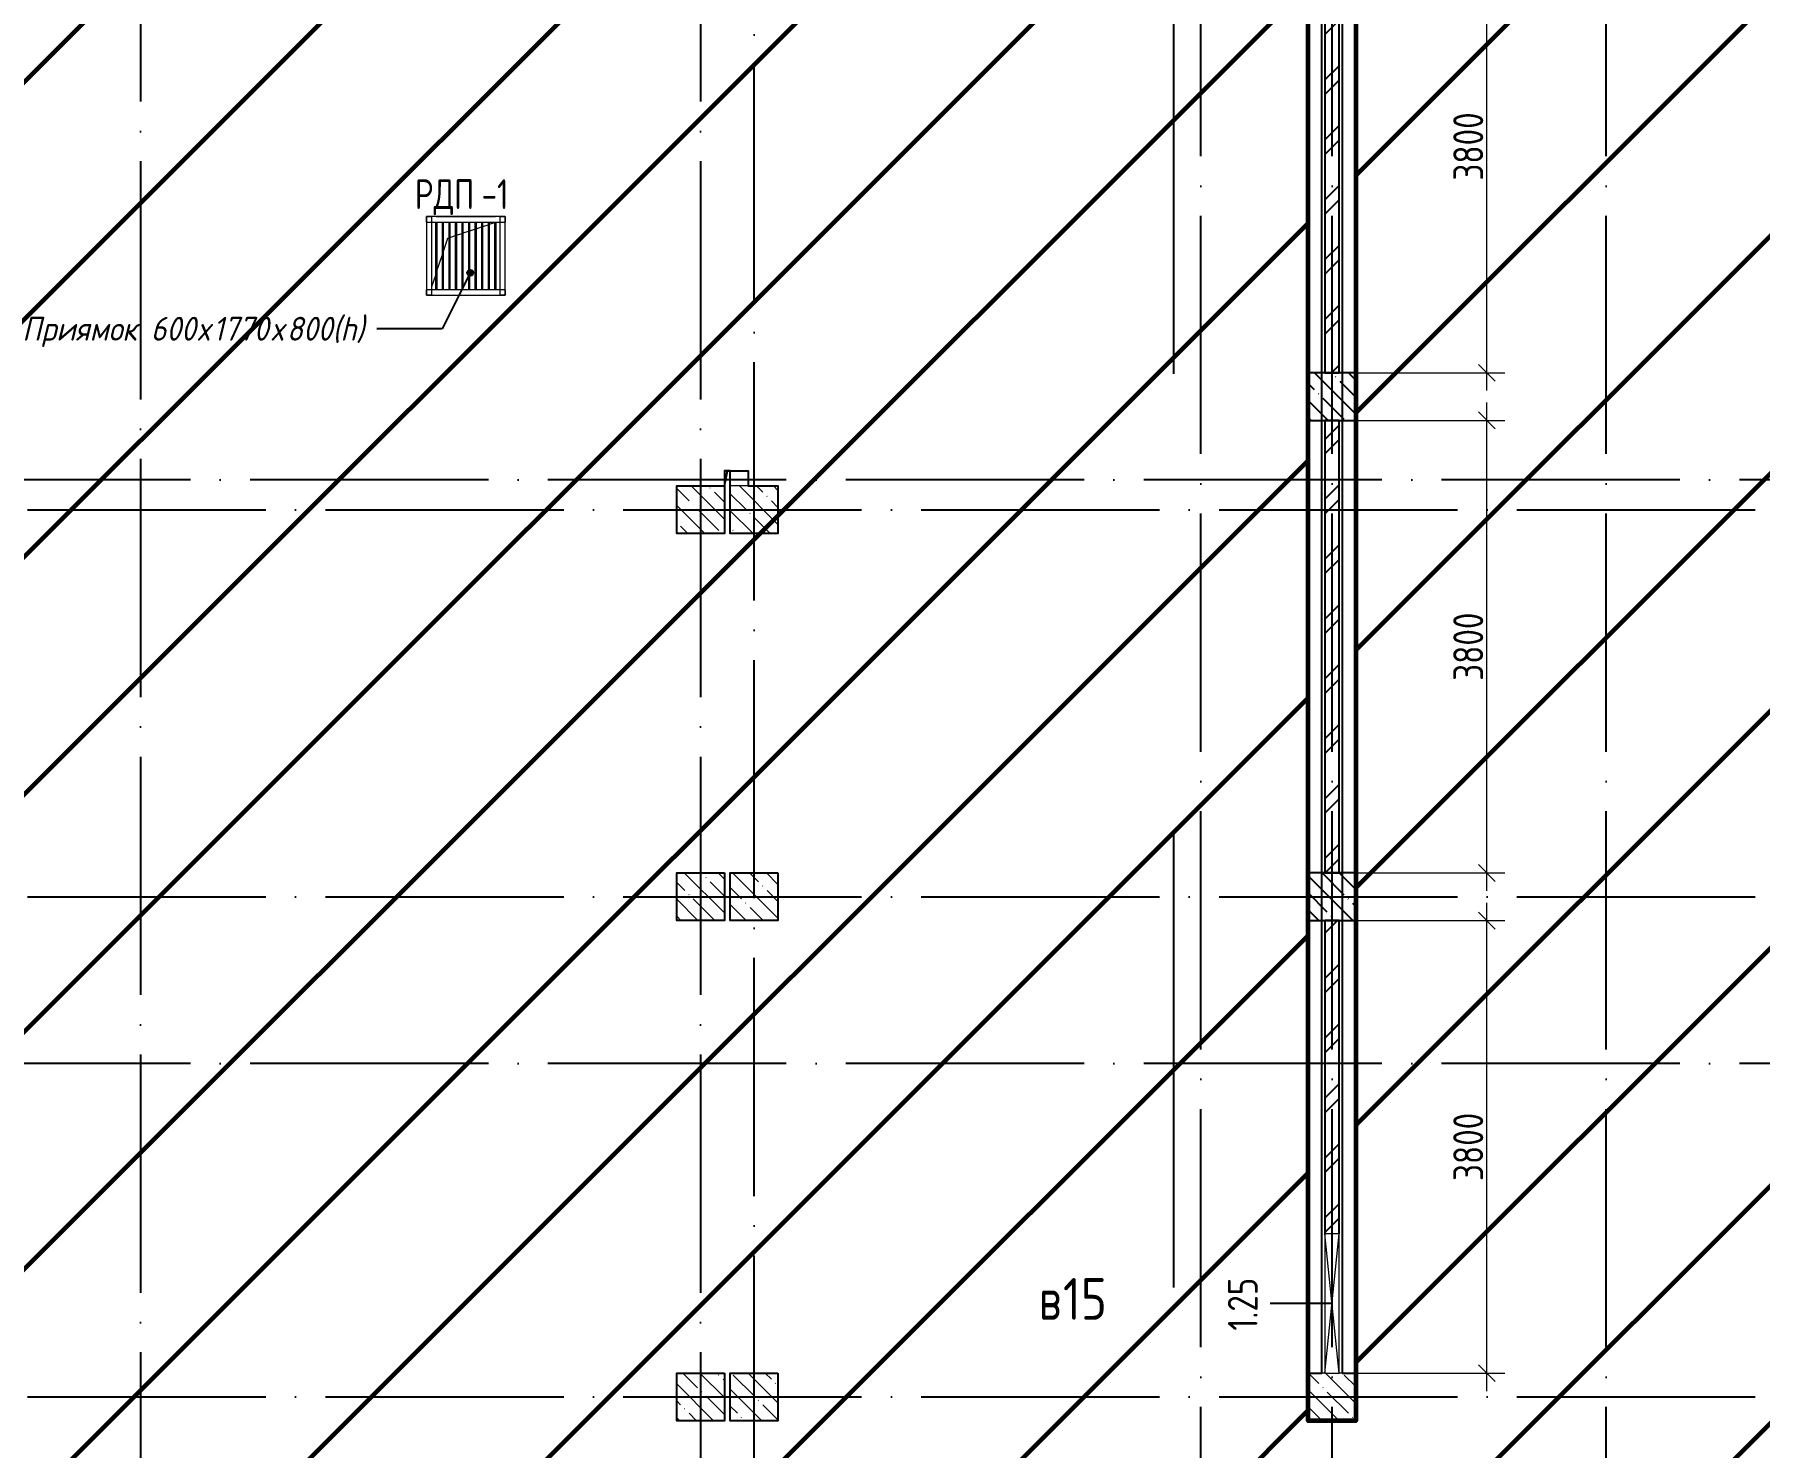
# Model space of a CAD drawing. Header units: millimetres. Extents: x -68946 to 288321, y -402657 to 324925.
# Drawn here: x 120766 to 135244, y 145098 to 156962 of the extents above; entities that cross this region are included whole.
import ezdxf

# ---------------------------------------------------------------- set-up
doc = ezdxf.new("R2010")
doc.units = ezdxf.units.MM
doc.linetypes.add('ADSK_Линия сетки', pattern=[2500, 2000, -250, 0, -250])
doc.linetypes.add('ADSK_Штриховая_ш3 п1_5', pattern=[22.5, 15, -7.5])
doc.layers.get('Defpoints').update_dxf_attribs({"color": 250})
for name, color, linetype, lineweight in [('3.4) ПТ-5         4 вып', 150, 'Continuous', 60), ('A-ANNO-DIMS', 250, 'Continuous', 9), ('A-AREA-BNDY', 7, 'Continuous', 5), ('A-DETL-GENF', 250, 'Continuous', 9), ('A-DETL-GENF-1', 250, 'Continuous', 5), ('A-GENM', 7, 'Continuous', 9), ('A-GENM-1', 250, 'Continuous', 5), ('A-GENM-2', 250, 'Continuous', 5), ('A-GENM-IDEN', 250, 'Continuous', 9), ('A-GLAZ-IDEN', 7, 'Continuous', 9), ('A-WALL-1', 250, 'Continuous', 50), ('G-ANNO-SYMB-3', 250, 'Continuous', 9), ('G-ANNO-TEXT', 250, 'Continuous', 9), ('I-WALL-1', 250, 'Continuous', 5), ('S-COLS-1', 250, 'Continuous', 5), ('S-COLS-2', 250, 'Continuous', 5), ('S-FNDN', 7, 'Continuous', 9), ('Оси-1', 250, 'ADSK_Линия сетки', 9)]:
    doc.layers.add(name, color=color, linetype=linetype, lineweight=lineweight)
doc.layers.add('A-AREA-1', color=4, linetype='ADSK_Штриховая_ш3 п1_5', lineweight=25, true_color=0x00ffff)
doc.layers.add('A-GLAZ-1', color=7, linetype='Continuous', lineweight=5, true_color=0x7f7f7f)
doc.styles.add('GOST Common_1', font='', dxfattribs={"width": 0.9, "height": 250})
doc.styles.add('GOST Common_2', font='', dxfattribs={"width": 0.8, "height": 350})
doc.styles.add('ISOCPEUR_I', font='isocpeui.ttf', dxfattribs={"width": 0.9, "height": 12.5})
doc.styles.add('ISOCPEUR_I_1', font='ГОСТ тип А.ttf', dxfattribs={"height": 2500})
doc.styles.add('А3', font='ГОСТ тип А.ttf')
doc.styles.get('GOST Common_1').set_extended_font_data('GOST Common')
doc.styles.get('GOST Common_2').set_extended_font_data('GOST Common')
doc.dimstyles.new('ADSK_Основной_2_5_мм', dxfattribs={"dimscale": 304.8, "dimtxt": 0.824897, "dimasz": 0.463911, "dimexe": 0.492126, "dimexo": 0.001615, "dimgap": 0.098425, "dimtad": 1, "dimdec": 0, "dimlfac": 304.8, "dimdsep": 46, "dimtxsty": 'GOST Common_1', "dimblk1": 'OBLIQUE', "dimblk2": 'OBLIQUE', "dimsah": 1, "dimcen": 0.09, "dimdle": 0.492126, "dimazin": 0, "dimtfac": 1, "dimtdec": 4, "dimtix": 1, "dimtmove": 0, "dimatfit": 3, "dimfxl": 1, "dimtvp": 1, "dimtolj": 1, "dimtzin": 0, "dimlwd": 9, "dimlwe": 9, "dimarcsym": 2})
pattern_1 = [(135, (12755.58, 117197.27), (-142.5612, -142.5612), []), (135, (12898.14, 117197.27), (-142.5612, -142.5612), [252.016, -50.403, 3.353, -47.05])]
pattern_2 = [(45, (12755.58, 117197.27), (-251.4472, 251.4472), []), (45, (12755.58, 117578.27), (-251.4472, 251.4472), [])]

# ---------------------------------------------------------------- blocks, each defined once
blk = doc.blocks.new('BSC_Колонна _Прямоугольная - 400x400-V10-АР1_Маркировочный план подвала_ Блок 2_ 3')
at = {"layer": 'S-COLS-1'}
h = blk.add_hatch(dxfattribs=at)
h.set_pattern_fill('FP_20', color=256, style=0, pattern_type=2)
h.set_pattern_definition([(135, (-118900, -28325), (-142.5612, -142.5612), []), (135, (-118757.44, -28325), (-142.5612, -142.5612), [252.016, -50.403, 3.353, -47.05])])
h.paths.add_polyline_path([(60, -200), (200, -200), (200, 200), (-200, 200), (-200, -200), (-60, -200)])
at = {"layer": 'S-COLS-2'}
for p, q in [((-60, 200), (-200, 200)), ((-200, 200), (-200, -200)), ((200, 200), (60, 200)), ((200, -200), (200, 200)), ((-200, -200), (200, -200))]:
    blk.add_line(p, q, dxfattribs=at)
blk = doc.blocks.new('BSC_Колонна _Прямоугольная - 400x400-V47-АР1_Маркировочный план подвала_ Блок 2_ 3')
at = {"layer": 'S-COLS-1'}
h = blk.add_hatch(dxfattribs=at)
h.set_pattern_fill('FP_57', color=256, style=0, pattern_type=2)
h.set_pattern_definition([(135, (-114050, -35775), (-142.5612, -142.5612), []), (135, (-113907.44, -35775), (-142.5612, -142.5612), [252.016, -50.403, 3.353, -47.05])])
h.paths.add_polyline_path([(200, -200), (200, 200), (-200, 200), (-200, -200)])
at = {"layer": 'S-COLS-2'}
for p, q in [((200, 200), (-200, 200)), ((-200, 200), (-200, -200)), ((200, -200), (200, 200)), ((-200, -200), (200, -200))]:
    blk.add_line(p, q, dxfattribs=at)
blk = doc.blocks.new('BSC_Колонна _Прямоугольная - 400x400-V52-АР1_Маркировочный план подвала_ Блок 2_ 3')
at = {"layer": 'S-COLS-1'}
h = blk.add_hatch(dxfattribs=at)
h.set_pattern_fill('FP_62', color=256, style=0, pattern_type=2)
h.set_pattern_definition([(135, (-114050, -28325), (-142.5612, -142.5612), []), (135, (-113907.44, -28325), (-142.5612, -142.5612), [252.016, -50.403, 3.353, -47.05])])
h.paths.add_polyline_path([(200, -200), (200, 200), (-200, 200), (-200, -200)])
at = {"layer": 'S-COLS-2'}
for p, q in [((200, 200), (-200, 200)), ((-200, 200), (-200, -200)), ((200, -200), (200, 200)), ((-200, -200), (200, -200))]:
    blk.add_line(p, q, dxfattribs=at)
blk = doc.blocks.new('BSC_Колонна _Прямоугольная - 400x400-V53-АР1_Маркировочный план подвала_ Блок 2_ 3')
at = {"layer": 'S-COLS-1'}
h = blk.add_hatch(dxfattribs=at)
h.set_pattern_fill('FP_63', color=256, style=0, pattern_type=2)
h.set_pattern_definition([(135, (-114050, -32525), (-142.5612, -142.5612), []), (135, (-113907.44, -32525), (-142.5612, -142.5612), [252.016, -50.403, 3.353, -47.05])])
h.paths.add_polyline_path([(200, -200), (200, 200), (-200, 200), (-200, -200)])
at = {"layer": 'S-COLS-2'}
for p, q in [((200, 200), (-200, 200)), ((-200, 200), (-200, -200)), ((200, -200), (200, 200)), ((-200, -200), (200, -200))]:
    blk.add_line(p, q, dxfattribs=at)
blk = doc.blocks.new('BSC_Колонна _Прямоугольная - 400x400-V62-АР1_Маркировочный план подвала_ Блок 2_ 3')
at = {"layer": 'S-COLS-1'}
h = blk.add_hatch(dxfattribs=at)
h.set_pattern_fill('FP_72', color=256, style=0, pattern_type=2)
h.set_pattern_definition([(135, (-113600, -35775), (-142.5612, -142.5612), []), (135, (-113457.44, -35775), (-142.5612, -142.5612), [252.016, -50.403, 3.353, -47.05])])
h.paths.add_polyline_path([(200, -200), (200, 200), (-200, 200), (-200, -200)])
at = {"layer": 'S-COLS-2'}
for p, q in [((200, 200), (-200, 200)), ((-200, 200), (-200, -200)), ((200, -200), (200, 200)), ((-200, -200), (200, -200))]:
    blk.add_line(p, q, dxfattribs=at)
blk = doc.blocks.new('BSC_Колонна _Прямоугольная - 400x400-V65-АР1_Маркировочный план подвала_ Блок 2_ 3')
at = {"layer": 'S-COLS-1'}
h = blk.add_hatch(dxfattribs=at)
h.set_pattern_fill('FP_75', color=256, style=0, pattern_type=2)
h.set_pattern_definition([(135, (-113600, -32525), (-142.5612, -142.5612), []), (135, (-113457.44, -32525), (-142.5612, -142.5612), [252.016, -50.403, 3.353, -47.05])])
h.paths.add_polyline_path([(200, -200), (200, 200), (-200, 200), (-200, -200)])
at = {"layer": 'S-COLS-2'}
for p, q in [((200, 200), (-200, 200)), ((-200, 200), (-200, -200)), ((200, -200), (200, 200)), ((-200, -200), (200, -200))]:
    blk.add_line(p, q, dxfattribs=at)
blk = doc.blocks.new('BSC_Колонна _Прямоугольная - 400x400-V76-АР1_Маркировочный план подвала_ Блок 2_ 3')
at = {"layer": 'S-COLS-1'}
h = blk.add_hatch(dxfattribs=at)
h.set_pattern_fill('FP_86', color=256, style=0, pattern_type=2)
h.set_pattern_definition([(135, (-113600, -28325), (-142.5612, -142.5612), []), (135, (-113457.44, -28325), (-142.5612, -142.5612), [252.016, -50.403, 3.353, -47.05])])
h.paths.add_polyline_path([(200, -200), (200, 200), (-200, 200), (-200, -200)])
at = {"layer": 'S-COLS-2'}
for p, q in [((200, 200), (-200, 200)), ((-200, 200), (-200, -200)), ((200, -200), (200, 200)), ((-200, -200), (200, -200))]:
    blk.add_line(p, q, dxfattribs=at)
blk = doc.blocks.new('_Wn_-As_OpeningMEP_wall__Rectangular - _Wn_-As_OpeningMEP_wall__Rectangular-32777161-АР1_Маркировочный план подвала_ Блок 2_ 3')
at = {"layer": 'A-DETL-GENF'}
for p, q in [((585, 60), (-585, 60)), ((-585, 60), (-585, -60)), ((585, -60), (585, 60)), ((-585, -60), (585, -60))]:
    blk.add_line(p, q, dxfattribs=at)
at = {"layer": 'A-DETL-GENF-1'}
for p, q in [((585, -60), (-585, 60)), ((585, 60), (-585, -60)), ((-585, 60), (-585, -60)), ((585, -60), (585, 60))]:
    blk.add_line(p, q, dxfattribs=at)
blk = doc.blocks.new('Ом_Перемычка из уголков - B2-14-32788994-АР1_Маркировочный план подвала_ Блок 2_ 3')
at = {"layer": 'A-GENM-2'}
blk.add_line((710, 0), (960, 0), dxfattribs=at)
blk = doc.blocks.new('230_Приямок стенки вертикально _Фунд_Плита_ - 230_Приямок стенки вертикально _Фунд_Плита_-32143332-АР1_Маркировочный план подвала_ Блок 2_ 3')
at = {"layer": 'S-FNDN'}
for p, q in [((-186, 41), (-150, 150)), ((-150, 150), (-143, 152)), ((-132, 156), (-88, 171)), ((-77, 174), (-33, 189)), ((-22, 193), (22, 207)), ((33, 211), (77, 226)), ((88, 229), (132, 244)), ((143, 248), (187, 262)), ((198, 266), (242, 281)), ((253, 284), (255, 285)), ((-242, -125), (-198, 5)), ((-285, -255), (-253, -160))]:
    blk.add_line(p, q, dxfattribs=at)
blk = doc.blocks.new('Решетка металлическая РМ-1 _подвал_ - Решетка металлическая РМ-1 _подвал_-33342411-АР1_Маркировочный план подвала_ Блок 2_ 3')
at = {"layer": 'A-GENM'}
for p, q in [((0, 615), (0, 660)), ((660, 660), (0, 660)), ((0, 660), (45, 660)), ((0, 660), (0, 0)), ((0, 615), (660, 615)), ((45, 0), (45, 660)), ((76.5, 615), (76.5, 45)), ((88.5, 45), (88.5, 615)), ((131.5, 615), (131.5, 45)), ((143.5, 45), (143.5, 615)), ((186.5, 615), (186.5, 45)), ((198.5, 45), (198.5, 615)), ((241.5, 615), (241.5, 45)), ((253.5, 45), (253.5, 615)), ((296.5, 615), (296.5, 45)), ((308.5, 45), (308.5, 615)), ((351.5, 615), (351.5, 45)), ((363.5, 45), (363.5, 615)), ((406.5, 615), (406.5, 45)), ((418.5, 45), (418.5, 615)), ((461.5, 615), (461.5, 45)), ((473.5, 45), (473.5, 615)), ((516.5, 615), (516.5, 45)), ((528.5, 45), (528.5, 615)), ((571.5, 615), (571.5, 45)), ((583.5, 45), (583.5, 615)), ((615, 660), (660, 660)), ((615, 660), (615, 0)), ((660, 660), (660, 615)), ((660, 0), (660, 660)), ((0, 0), (0, 45)), ((660, 45), (0, 45)), ((0, 0), (660, 0)), ((45, 0), (0, 0)), ((660, 0), (615, 0)), ((660, 45), (660, 0))]:
    blk.add_line(p, q, dxfattribs=at)
blk = doc.blocks.new('_Oblique')
at = {"color": 0, "linetype": 'ByBlock', "lineweight": -2}
blk.add_line((-0.5, -0.5), (0.5, 0.5), dxfattribs=at)
blk = doc.blocks.new('*D5532')
at = {"layer": 'A-ANNO-DIMS', "color": 0, "lineweight": 9, "transparency": 16777216}
for p, q in [((132955, 153972), (132955, 158072)), ((131856, 157922), (133105, 157922)), ((131856, 154122), (133105, 154122))]:
    blk.add_line(p, q, dxfattribs=at)
at = {"layer": 'Defpoints', "color": 0, "transparency": 16777216}
for p in [(131856, 157922), (132955, 157922), (131856, 154122)]:
    blk.add_point(p, dxfattribs=at)
at = {"layer": 'A-ANNO-DIMS', "color": 0, "lineweight": 9, "transparency": 16777216, "xscale": 141.4, "yscale": 141.4, "zscale": 141.4}
for p, rotation in [((132955, 157922), 90), ((132955, 154122), 270)]:
    blk.add_blockref('_Oblique', p, dxfattribs=dict(at, rotation=rotation))
at = {"layer": 'A-ANNO-DIMS', "color": 0, "lineweight": 25, "transparency": 16777216, "insert": (132799, 156022), "char_height": 251.4, "width": 756.84, "attachment_point": 5, "rotation": 90, "style": 'А3'}
blk.add_mtext('\\A1;3800', dxfattribs=at)
blk = doc.blocks.new('*D5533')
at = {"layer": 'A-ANNO-DIMS', "color": 0, "lineweight": 9, "transparency": 16777216}
for p, q in [((132955, 149772), (132955, 153872)), ((131856, 153722), (133105, 153722)), ((131856, 149922), (133105, 149922))]:
    blk.add_line(p, q, dxfattribs=at)
at = {"layer": 'Defpoints', "color": 0, "transparency": 16777216}
for p in [(131856, 153722), (132955, 153722), (131856, 149922)]:
    blk.add_point(p, dxfattribs=at)
at = {"layer": 'A-ANNO-DIMS', "color": 0, "lineweight": 9, "transparency": 16777216, "xscale": 141.4, "yscale": 141.4, "zscale": 141.4}
for p, rotation in [((132955, 153722), 90), ((132955, 149922), 270)]:
    blk.add_blockref('_Oblique', p, dxfattribs=dict(at, rotation=rotation))
at = {"layer": 'A-ANNO-DIMS', "color": 0, "lineweight": 25, "transparency": 16777216, "insert": (132799, 151822), "char_height": 251.4, "width": 756.84, "attachment_point": 5, "rotation": 90, "style": 'А3'}
blk.add_mtext('\\A1;3800', dxfattribs=at)
blk = doc.blocks.new('*D5534')
at = {"layer": 'A-ANNO-DIMS', "color": 0, "lineweight": 9, "transparency": 16777216}
for p, q in [((132955, 145572), (132955, 149672)), ((131856, 149522), (133105, 149522)), ((131856, 145722), (133105, 145722))]:
    blk.add_line(p, q, dxfattribs=at)
at = {"layer": 'Defpoints', "color": 0, "transparency": 16777216}
for p in [(131856, 149522), (132955, 149522), (131856, 145722)]:
    blk.add_point(p, dxfattribs=at)
at = {"layer": 'A-ANNO-DIMS', "color": 0, "lineweight": 9, "transparency": 16777216, "xscale": 141.4, "yscale": 141.4, "zscale": 141.4}
for p, rotation in [((132955, 149522), 90), ((132955, 145722), 270)]:
    blk.add_blockref('_Oblique', p, dxfattribs=dict(at, rotation=rotation))
at = {"layer": 'A-ANNO-DIMS', "color": 0, "lineweight": 25, "transparency": 16777216, "insert": (132799, 147622), "char_height": 251.4, "width": 756.84, "attachment_point": 5, "rotation": 90, "style": 'А3'}
blk.add_mtext('\\A1;3800', dxfattribs=at)
blk = doc.blocks.new('ADSK_Марка_Перемычка - Экземпляр_ADSK_Позиция-34100395-АР1_Маркировочный план подвала_ Блок 2_ 3')
at = {"layer": 'A-GENM-IDEN'}
blk.add_line((-2.5, 0), (2.5, 0), dxfattribs=at)

msp = doc.modelspace()

# ---------------------------------------------------------------- hatches: boundary and pattern name
at = {"layer": '3.4) ПТ-5         4 вып'}
h = msp.add_hatch(dxfattribs=at)
h.set_pattern_fill('ANSI31', color=256, scale=444)
h.paths.add_polyline_path([(165505.5794, 175922.2725), (153204.5565, 175922.2725), (153204.5565, 167092.2731), (149255.5794, 167092.2731), (149255.5784, 175522.2725), (135005.5883, 175522.2725), (135005.5883, 173822.2731), (130555.579, 173822.2731), (130555.579, 175522.2731), (121455.5793, 175522.2731), (121455.5793, 175716.2262), (106155.5788, 175716.2262), (106155.5788, 166612.2956), (110205.5784, 166612.2956), (110205.5784, 156972.2956), (113915.5784, 156952.2731), (113915.5784, 153345.7592), (117855.579, 153345.7592), (117855.579, 136622.2725), (127015.579, 136622.2725), (127015.579, 133327.2725), (128505.579, 133322.2725), (128505.579, 127472.2731), (133700.8917, 127472.2731), (133700.8917, 142722.2735), (146655.5784, 142722.2735), (146655.5784, 139012.2735), (149375.5784, 139012.2735), (149375.5784, 130197.2725), (153220.5784, 130197.2725), (153220.5784, 117287.2731), (157805.5794, 117272.2731), (157805.5784, 128892.2731), (165505.5794, 128892.2731)])
h.paths.add_polyline_path([(131455.5794, 162522.2404), (131855.5794, 162522.2404), (131855.5794, 145322.2729), (131455.5794, 145322.2729)], flags=16)
h.paths.add_polyline_path([(137205.5784, 162322.241), (137205.5784, 162522.2404), (153005.5784, 162522.2404), (153005.5784, 162522.241), (153205.5784, 162522.241), (153205.5784, 145322.2725), (153005.5784, 145322.2725), (153005.5784, 150522.2404), (149255.5794, 150522.2404), (149255.5794, 150722.2404), (153005.5784, 150722.2404), (153005.5784, 154752.4235), (149255.5784, 154752.4235), (149255.5784, 154952.4235), (153005.5784, 154952.4235), (153005.5784, 159702.2731), (149055.5784, 159702.2731), (149055.5784, 159902.2731), (153005.5784, 159902.2731), (153005.5784, 162322.241)], flags=16)
h.paths.add_polyline_path([(136905.5789, 145522.2729), (149255.5784, 145522.2729), (149255.5784, 147472.2729), (152482.3145, 147472.2729), (152482.3145, 145322.2725), (149255.5784, 145322.2725), (136905.5789, 145322.2725)], flags=16)
h.paths.add_polyline_path([(149255.5784, 140862.2725), (153005.5774, 140862.2725), (153005.5774, 140662.2725), (149255.5784, 140662.2725)], flags=16)
h.paths.add_polyline_path([(157805.5794, 171022.3919), (158005.5794, 171022.3919), (158005.5794, 157922.2725), (157805.5794, 157922.2725)], flags=16)
at = {"layer": 'G-ANNO-TEXT', "lineweight": 25}
h = msp.add_hatch(color=256, dxfattribs=at)
edge = h.paths.add_edge_path()
edge.add_arc((124422.6399, 154960.5413), 25, 0, 360)
at = {"layer": 'I-WALL-1', "lineweight": 25}
h = msp.add_hatch(dxfattribs=at)
h.set_pattern_fill('FP_2', color=256, style=0, pattern_type=2)
h.set_pattern_definition(pattern_2)
h.paths.add_polyline_path([(131595.9131, 154122.2082), (131715.9131, 154122.2082), (131715.9131, 157242.2082), (131595.9131, 157242.2082), (131595.9131, 154563.7146)])
h.paths.add_polyline_path([(131595.9131, 157772.2082), (131715.9131, 157772.2082), (131715.9131, 157922.2082), (131595.9131, 157922.2082)])
h = msp.add_hatch(dxfattribs=at)
h.set_pattern_fill('FP_2', color=256, style=0, pattern_type=2)
h.set_pattern_definition(pattern_2)
h.paths.add_polyline_path([(131715.9131, 149922.2729), (131715.9131, 153722.2082), (131595.9131, 153722.2082), (131595.9131, 149922.2729)])
h = msp.add_hatch(dxfattribs=at)
h.set_pattern_fill('FP_2', color=256, style=0, pattern_type=2)
h.set_pattern_definition(pattern_2)
h.paths.add_polyline_path([(131715.9131, 146892.2729), (131715.9131, 149522.2729), (131595.9131, 149522.2729), (131595.9131, 146892.2729)])
at = {"layer": 'S-COLS-1', "lineweight": 25}
h = msp.add_hatch(dxfattribs=at)
h.set_pattern_fill('FP_1', color=256, style=0, pattern_type=2)
h.set_pattern_definition(pattern_1)
h.paths.add_polyline_path([(131855.5794, 153722.2082), (131855.5794, 154122.2082), (131455.5794, 154122.2082), (131455.5794, 153722.2082)])
h = msp.add_hatch(dxfattribs=at)
h.set_pattern_fill('FP_1', color=256, style=0, pattern_type=2)
h.set_pattern_definition(pattern_1)
h.paths.add_polyline_path([(131455.5794, 149522.2729), (131855.5794, 149522.2729), (131855.5794, 149922.2729), (131455.5794, 149922.2729)])

# ---------------------------------------------------------------- linework, layer by layer
at = {"layer": '3.4) ПТ-5         4 вып'}
msp.add_lwpolyline([(131455.5794, 162522.2404), (131855.5794, 162522.2404), (131855.5794, 145322.2729), (131455.5794, 145322.2729)], close=True, dxfattribs=at)
at = {"layer": 'A-AREA-1', "lineweight": 25}
msp.add_line((126580.5784, 153297.272), (126755.5784, 153297.272), dxfattribs=at)
at = {"layer": 'A-AREA-BNDY', "lineweight": 25, "flags": 128}
for points in [[(131740.9131, 145722.2729), (131855.5794, 145722.2729), (131855.5794, 145322.2729), (131455.5794, 145322.2729), (131455.5794, 145722.2729), (131570.9131, 145722.2729), (131570.9131, 162117.241), (131740.9131, 162117.241)], [(126555.579, 153172.2725), (126580.5784, 153297.272), (126605.579, 153297.272), (126755.5784, 153297.272), (126755.5784, 153172.2725), (127005.579, 153172.2725), (127005.579, 152772.2725), (126605.579, 152772.2725), (126605.579, 153297.272), (126555.579, 153297.272), (126555.579, 152772.2725), (126155.579, 152772.2725), (126155.579, 153172.2725)], [(126555.579, 149922.2729), (126555.579, 149522.2729), (126155.579, 149522.2729), (126155.579, 149922.2729)], [(127005.579, 149922.2729), (127005.579, 149522.2729), (126605.579, 149522.2729), (126605.579, 149922.2729)], [(126555.579, 145722.2729), (126555.579, 145322.2729), (126155.579, 145322.2729), (126155.579, 145722.2729)], [(127005.579, 145722.2729), (127005.579, 145322.2729), (126605.579, 145322.2729), (126605.579, 145722.2729)]]:
    msp.add_lwpolyline(points, close=True, dxfattribs=at)
at = {"layer": 'A-GLAZ-IDEN', "lineweight": 25}
msp.add_line((131655.9131, 146307.2729), (131137.6918, 146307.2729), dxfattribs=at)
at = {"layer": 'A-WALL-1', "lineweight": 25}
for p, q in [((131595.9131, 157242.2082), (131595.9131, 154122.2082)), ((131715.9131, 154122.2082), (131715.9131, 157242.2082)), ((131595.9131, 154122.2082), (131715.9131, 154122.2082)), ((131595.9131, 153722.2082), (131595.9131, 149922.2729)), ((131715.9131, 153722.2082), (131595.9131, 153722.2082)), ((131715.9131, 149922.2729), (131715.9131, 153722.2082)), ((131595.9131, 149922.2729), (131715.9131, 149922.2729)), ((131595.9131, 149522.2729), (131595.9131, 146892.2729)), ((131715.9131, 149522.2729), (131595.9131, 149522.2729)), ((131715.9131, 146892.2729), (131715.9131, 149522.2729))]:
    msp.add_line(p, q, dxfattribs=at)
at = {"layer": 'G-ANNO-SYMB-3', "lineweight": 25}
for p, q in [((130325.4146, 157948.6933), (130325.4146, 154113.2994)), ((130325.4146, 150277.9055), (130325.4146, 146442.5116))]:
    msp.add_line(p, q, dxfattribs=at)
at = {"layer": 'G-ANNO-TEXT', "lineweight": 25}
for p, q in [((124422.6399, 154960.5413), (124187.6756, 154491.6613)), ((123639.305, 154491.6613), (123639.2922, 154491.6613)), ((124187.6756, 154491.6613), (123639.305, 154491.6613))]:
    msp.add_line(p, q, dxfattribs=at)
msp.add_circle((124422.6399, 154960.5413), 25, dxfattribs=at)
at = {"layer": 'S-COLS-2', "lineweight": 25}
for p, q in [((131855.5794, 154122.2082), (131455.5794, 154122.2082)), ((131455.5794, 154122.2082), (131455.5794, 153722.2082)), ((131855.5794, 153722.2082), (131855.5794, 154122.2082)), ((131455.5794, 153722.2082), (131855.5794, 153722.2082)), ((131855.5794, 149922.2729), (131455.5794, 149922.2729)), ((131455.5794, 149922.2729), (131455.5794, 149522.2729)), ((131855.5794, 149522.2729), (131855.5794, 149922.2729)), ((131455.5794, 149522.2729), (131855.5794, 149522.2729))]:
    msp.add_line(p, q, dxfattribs=at)
at = {"layer": 'Оси-1', "lineweight": 25}
for p, q in [((121655.5793, 178399.2771), (121655.5793, 113438.4326)), ((126355.579, 178399.2771), (126355.579, 113438.4326)), ((130555.579, 113438.4326), (130555.579, 178399.2771)), ((131655.5794, 113438.4326), (131655.5794, 178399.2771)), ((133955.5794, 113438.4326), (133955.5794, 178399.2771)), ((126805.579, 114708.4326), (126805.579, 177129.2771)), ((169576.458, 153222.4235), (112075.5784, 153222.4235)), ((78205.6799, 152972.2725), (168306.458, 152972.2725)), ((78205.6799, 149722.2729), (169576.458, 149722.2729)), ((169576.458, 148322.3919), (112075.5784, 148322.3919)), ((78205.6799, 145522.2729), (169576.458, 145522.2729))]:
    msp.add_line(p, q, dxfattribs=at)

# ---------------------------------------------------------------- block references
at = {"layer": 'A-GENM', "lineweight": 25}
msp.add_blockref('Решетка металлическая РМ-1 _подвал_ - Решетка металлическая РМ-1 _подвал_-33342411-АР1_Маркировочный план подвала_ Блок 2_ 3', (124055.6243, 154772.6453), dxfattribs=at)
at = {"layer": 'A-GENM-1', "lineweight": 25, "rotation": 89.9999999999999}
msp.add_blockref('Ом_Перемычка из уголков - B2-14-32788994-АР1_Маркировочный план подвала_ Блок 2_ 3', (131655.9131, 146182.2729), dxfattribs=at)
at = {"layer": 'A-GENM-IDEN', "lineweight": 25, "xscale": 99.99999999999993, "yscale": 99.99999999999993, "zscale": 99.99999999999993}
msp.add_blockref('ADSK_Марка_Перемычка - Экземпляр_ADSK_Позиция-34100395-АР1_Маркировочный план подвала_ Блок 2_ 3', (124385.6243, 155433.0757), dxfattribs=at)
at = {"layer": 'A-GLAZ-1', "lineweight": 25, "rotation": 269.9999999999999}
msp.add_blockref('_Wn_-As_OpeningMEP_wall__Rectangular - _Wn_-As_OpeningMEP_wall__Rectangular-32777161-АР1_Маркировочный план подвала_ Блок 2_ 3', (131655.9131, 146307.2729), dxfattribs=at)
at = {"layer": 'S-COLS-2', "lineweight": 25}
for name, p in [('BSC_Колонна _Прямоугольная - 400x400-V62-АР1_Маркировочный план подвала_ Блок 2_ 3', (126355.579, 152972.2725)), ('BSC_Колонна _Прямоугольная - 400x400-V47-АР1_Маркировочный план подвала_ Блок 2_ 3', (126805.579, 152972.2725)), ('BSC_Колонна _Прямоугольная - 400x400-V65-АР1_Маркировочный план подвала_ Блок 2_ 3', (126355.579, 149722.2729)), ('BSC_Колонна _Прямоугольная - 400x400-V53-АР1_Маркировочный план подвала_ Блок 2_ 3', (126805.579, 149722.2729)), ('BSC_Колонна _Прямоугольная - 400x400-V76-АР1_Маркировочный план подвала_ Блок 2_ 3', (126355.579, 145522.2729)), ('BSC_Колонна _Прямоугольная - 400x400-V52-АР1_Маркировочный план подвала_ Блок 2_ 3', (126805.579, 145522.2729)), ('BSC_Колонна _Прямоугольная - 400x400-V10-АР1_Маркировочный план подвала_ Блок 2_ 3', (131655.5794, 145522.2729))]:
    msp.add_blockref(name, p, dxfattribs=at)
at = {"layer": 'S-FNDN', "lineweight": 25}
msp.add_blockref('230_Приямок стенки вертикально _Фунд_Плита_ - 230_Приямок стенки вертикально _Фунд_Плита_-32143332-АР1_Маркировочный план подвала_ Блок 2_ 3', (124385.6243, 155102.6453), dxfattribs=at)

# ---------------------------------------------------------------- texts
at = {"layer": 'A-GENM-IDEN', "lineweight": 25, "char_height": 250, "attachment_point": 1, "style": 'GOST Common_2'}
for s, insert, width in [('РДП', (123958.2934, 155746.2131), 678.227625), ('-1', (124517.8872, 155746.2131), 331.898625)]:
    msp.add_mtext(s, dxfattribs=dict(at, insert=insert, width=width))
at = {"layer": 'A-GLAZ-IDEN', "lineweight": 25, "insert": (130781.3376, 146078.9527), "char_height": 250, "width": 529.11375, "attachment_point": 1, "rotation": 90, "style": 'ISOCPEUR_I_1'}
msp.add_mtext('1.25', dxfattribs=at)
at = {"layer": 'G-ANNO-SYMB-3', "lineweight": 25, "char_height": 350, "attachment_point": 1, "style": 'GOST Common_1'}
for s, insert, width in [(' 15', (129397.2869, 146520.7092), 525.907), ('\\fGOST Common|b0|i0|c204|p34|;\\W.8;в', (129196.2035, 146520.7092), 243.713)]:
    msp.add_mtext(s, dxfattribs=dict(at, insert=insert, width=width))
at = {"layer": 'G-ANNO-TEXT', "lineweight": 25, "char_height": 200, "attachment_point": 1, "style": 'ISOCPEUR_I'}
for s, insert, width in [('Приямок', (120662.9922, 154591.6613), 1168.860375), (' 600', (121627.3984, 154591.6613), 613.290937), ('\\fISOCPEUR|b0|i1|c204|p34|;\\W.9;х', (122133.414, 154591.6613), 158.734125), ('1770', (122264.3828, 154591.6613), 591.645375), ('\\fISOCPEUR|b0|i1|c204|p34|;\\W.9;х', (122752.539, 154591.6613), 158.734125), ('800(h) ', (122883.5078, 154591.6613), 916.328813)]:
    msp.add_mtext(s, dxfattribs=dict(at, insert=insert, width=width))

# ---------------------------------------------------------------- dimensions: what is measured, and where the dimension line sits
at = {"layer": 'A-ANNO-DIMS', "lineweight": 25}
for base, p1, p2, override, picture, middle in [((132954.7318, 157922.2082), (131855.5794, 154122.2082), (131855.5794, 157922.2082), {"dimlfac": 1, "dimpost": '<>', "dimtxsty": 'А3', "dimfxl": 3800}, '*D5532', (132799.0174, 156022.2082)), ((132954.7318, 153722.2082), (131855.5794, 149922.2729), (131855.5794, 153722.2082), {"dimlfac": 1, "dimpost": '<>', "dimtxsty": 'А3', "dimfxl": 3799.935278}, '*D5533', (132799.0174, 151822.2406)), ((132954.7318, 149522.2729), (131855.5794, 145722.2729), (131855.5794, 149522.2729), {"dimlfac": 1, "dimpost": '<>', "dimtxsty": 'А3', "dimfxl": 3800}, '*D5534', (132799.0174, 147622.2729))]:
    dim = msp.add_linear_dim(base=base, p1=p1, p2=p2, angle=90, dimstyle='ADSK_Основной_2_5_мм', override=override, dxfattribs=at)
    dim.commit()
    dim.dimension.update_dxf_attribs({"geometry": picture, "text_midpoint": middle})

doc.saveas('drawing.dxf')
